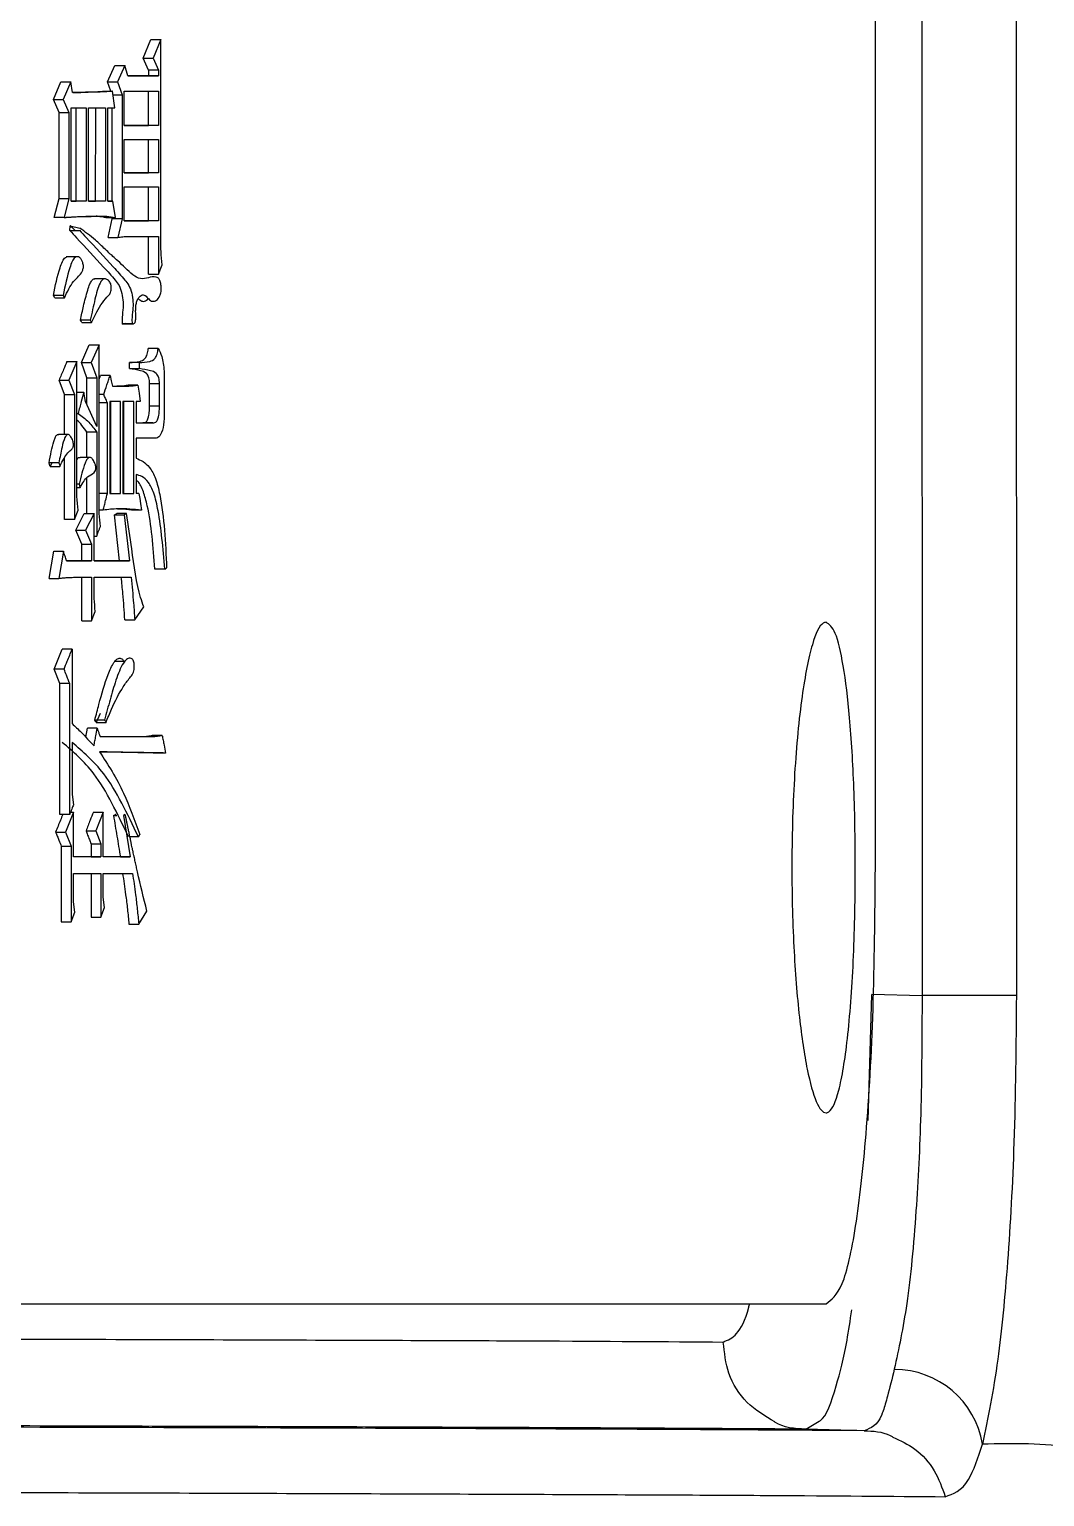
# Model space of a CAD drawing. Header units: millimetres. Extents: x 2028 to 4172, y 863 to 2379.
# Drawn here: x 2955.88 to 2965.19, y 1075.94 to 1089.4 of the extents above; entities that cross this region are included whole.
import ezdxf

# ---------------------------------------------------------------- set-up
doc = ezdxf.new("R2010")
doc.units = ezdxf.units.MM

msp = doc.modelspace()

# ---------------------------------------------------------------- linework, layer by layer
at = {"color": 7, "linetype": 'Continuous', "lineweight": 25}
for p, q in [((2964.928, 1109.275), (2964.931, 1080.537)), ((2964.064, 1108.831), (2964.066, 1080.538)), ((2963.638, 1081.712), (2963.639, 1108.612)), ((2956.923, 1089.132), (2956.993, 1089.305)), ((2956.993, 1089.305), (2957.084, 1089.305)), ((2957.084, 1089.305), (2957.014, 1089.132)), ((2957.084, 1087.456), (2957.084, 1089.305)), ((2956.596, 1088.916), (2956.663, 1089.067)), ((2956.663, 1089.067), (2956.753, 1089.067)), ((2956.753, 1089.067), (2956.686, 1088.916)), ((2956.782, 1088.97), (2956.753, 1089.067)), ((2956.923, 1089.132), (2957.014, 1089.132)), ((2956.972, 1089.024), (2956.923, 1089.132)), ((2957.014, 1089.132), (2957.063, 1089.024)), ((2957.063, 1089.024), (2956.972, 1089.024)), ((2956.972, 1089.024), (2956.972, 1088.97)), ((2956.972, 1088.97), (2957.063, 1088.97)), ((2957.063, 1089.024), (2957.063, 1088.97)), ((2956.098, 1088.754), (2956.167, 1088.916)), ((2956.167, 1088.916), (2956.257, 1088.916)), ((2956.257, 1088.916), (2956.188, 1088.754)), ((2956.274, 1088.819), (2956.257, 1088.916)), ((2956.55, 1088.829), (2956.64, 1088.829)), ((2956.596, 1088.916), (2956.686, 1088.916)), ((2956.626, 1088.829), (2956.596, 1088.916)), ((2956.661, 1088.678), (2956.64, 1088.829)), ((2956.644, 1088.797), (2956.728, 1088.797)), ((2956.686, 1088.916), (2956.728, 1088.797)), ((2956.728, 1088.797), (2956.728, 1087.661)), ((2956.749, 1088.516), (2956.749, 1088.829)), ((2956.749, 1088.829), (2957.063, 1088.829)), ((2956.972, 1088.516), (2956.972, 1088.829)), ((2957.063, 1088.829), (2957.063, 1088.516)), ((2956.098, 1088.754), (2956.188, 1088.754)), ((2956.15, 1088.635), (2956.098, 1088.754)), ((2956.188, 1088.754), (2956.24, 1088.635)), ((2956.261, 1087.823), (2956.261, 1088.678)), ((2956.261, 1088.678), (2956.398, 1088.678)), ((2956.308, 1087.823), (2956.308, 1088.678)), ((2956.398, 1088.678), (2956.398, 1087.823)), ((2956.42, 1087.823), (2956.42, 1088.678)), ((2956.42, 1088.678), (2956.577, 1088.678)), ((2956.486, 1087.823), (2956.487, 1088.678)), ((2956.577, 1088.678), (2956.577, 1087.823)), ((2956.598, 1088.678), (2956.661, 1088.678)), ((2956.598, 1087.823), (2956.598, 1088.678)), ((2956.638, 1087.823), (2956.638, 1088.678)), ((2956.15, 1088.635), (2956.24, 1088.635)), ((2956.15, 1087.845), (2956.15, 1088.635)), ((2956.24, 1088.635), (2956.239, 1087.845)), ((2957.063, 1088.516), (2956.749, 1088.516)), ((2956.749, 1088.516), (2956.972, 1088.516)), ((2956.749, 1088.083), (2956.749, 1088.386)), ((2956.749, 1088.386), (2957.063, 1088.386)), ((2957.063, 1088.516), (2956.972, 1088.516)), ((2956.972, 1088.083), (2956.972, 1088.386)), ((2957.063, 1088.386), (2957.063, 1088.083)), ((2957.063, 1088.083), (2956.749, 1088.083)), ((2956.749, 1088.083), (2956.972, 1088.083)), ((2957.063, 1088.083), (2956.972, 1088.083)), ((2956.749, 1087.64), (2956.749, 1087.953)), ((2956.749, 1087.953), (2957.063, 1087.953)), ((2956.972, 1087.64), (2956.972, 1087.953)), ((2957.063, 1087.953), (2957.063, 1087.64)), ((2956.107, 1087.672), (2956.15, 1087.845)), ((2956.15, 1087.845), (2956.239, 1087.845)), ((2956.239, 1087.845), (2956.196, 1087.672)), ((2956.398, 1087.823), (2956.261, 1087.823)), ((2956.261, 1087.823), (2956.308, 1087.823)), ((2956.398, 1087.823), (2956.308, 1087.823)), ((2956.577, 1087.823), (2956.42, 1087.823)), ((2956.42, 1087.823), (2956.486, 1087.823)), ((2956.577, 1087.823), (2956.486, 1087.823)), ((2956.644, 1087.823), (2956.598, 1087.823)), ((2956.598, 1087.823), (2956.644, 1087.823)), ((2956.669, 1087.672), (2956.644, 1087.823)), ((2956.196, 1087.672), (2956.107, 1087.672)), ((2956.248, 1087.553), (2956.253, 1087.596)), ((2956.253, 1087.596), (2956.341, 1087.575)), ((2956.499, 1087.683), (2956.491, 1087.683)), ((2956.499, 1087.683), (2956.589, 1087.683)), ((2956.579, 1087.672), (2956.669, 1087.672)), ((2956.589, 1087.683), (2956.669, 1087.672)), ((2956.6, 1087.488), (2956.638, 1087.661)), ((2956.638, 1087.661), (2956.638, 1087.672)), ((2956.728, 1087.661), (2956.638, 1087.661)), ((2956.728, 1087.661), (2956.69, 1087.488)), ((2957.063, 1087.64), (2956.749, 1087.64)), ((2956.749, 1087.64), (2956.972, 1087.64)), ((2957.063, 1087.64), (2956.972, 1087.64)), ((2956.6, 1087.488), (2956.69, 1087.488)), ((2956.972, 1087.153), (2956.972, 1087.499)), ((2957.063, 1087.499), (2957.063, 1087.153)), ((2956.307, 1087.31), (2956.217, 1087.31)), ((2957.063, 1087.153), (2957.096, 1087.239)), ((2956.569, 1087.11), (2956.477, 1087.11)), ((2956.111, 1086.936), (2956.098, 1086.958)), ((2956.111, 1086.936), (2956.201, 1086.936)), ((2956.188, 1086.958), (2956.201, 1086.936)), ((2956.437, 1086.731), (2956.347, 1086.731)), ((2956.359, 1086.709), (2956.449, 1086.709)), ((2956.828, 1086.698), (2956.738, 1086.698)), ((2956.355, 1086.341), (2956.427, 1086.504)), ((2956.427, 1086.504), (2956.517, 1086.504)), ((2956.517, 1086.504), (2956.445, 1086.341)), ((2956.517, 1085.054), (2956.517, 1086.504)), ((2957.059, 1086.471), (2956.968, 1086.471)), ((2956.223, 1086.352), (2956.313, 1086.352)), ((2956.313, 1086.352), (2956.239, 1086.179)), ((2956.313, 1085.206), (2956.313, 1086.352)), ((2956.355, 1086.341), (2956.445, 1086.341)), ((2956.406, 1086.201), (2956.355, 1086.341)), ((2956.445, 1086.341), (2956.496, 1086.201)), ((2956.886, 1086.341), (2956.796, 1086.341)), ((2956.796, 1086.287), (2956.796, 1086.341)), ((2956.796, 1086.287), (2956.886, 1086.287)), ((2956.886, 1086.341), (2956.886, 1086.287)), ((2956.15, 1086.179), (2956.239, 1086.179)), ((2956.201, 1086.049), (2956.15, 1086.179)), ((2956.239, 1086.179), (2956.291, 1086.049)), ((2956.406, 1085.958), (2956.406, 1086.201)), ((2956.496, 1086.201), (2956.496, 1085.757)), ((2956.517, 1086.19), (2956.529, 1086.222)), ((2956.619, 1086.222), (2956.529, 1086.222)), ((2956.64, 1086.125), (2956.77, 1086.125)), ((2956.64, 1086.125), (2956.679, 1086.125)), ((2956.77, 1086.125), (2956.679, 1086.125)), ((2956.874, 1086.136), (2956.783, 1086.136)), ((2957.071, 1086.147), (2956.981, 1086.147)), ((2956.981, 1085.941), (2956.981, 1086.147)), ((2957.071, 1085.941), (2957.071, 1086.147)), ((2957.116, 1086.19), (2957.116, 1085.887)), ((2956.201, 1086.049), (2956.291, 1086.049)), ((2956.201, 1085.682), (2956.201, 1086.049)), ((2956.291, 1086.049), (2956.291, 1084.903)), ((2956.313, 1086.071), (2956.377, 1086.071)), ((2956.394, 1085.985), (2956.377, 1086.071)), ((2956.496, 1085.757), (2956.394, 1085.985)), ((2956.56, 1086.049), (2956.517, 1086.049)), ((2956.594, 1085.974), (2956.517, 1085.974)), ((2956.594, 1085.141), (2956.594, 1085.974)), ((2956.715, 1085.985), (2956.615, 1085.985)), ((2956.615, 1085.985), (2956.615, 1085.141)), ((2956.625, 1085.141), (2956.625, 1085.985)), ((2956.715, 1085.141), (2956.715, 1085.985)), ((2956.836, 1085.985), (2956.736, 1085.985)), ((2956.736, 1085.985), (2956.736, 1085.141)), ((2956.746, 1085.141), (2956.746, 1085.985)), ((2956.836, 1085.141), (2956.836, 1085.985)), ((2956.894, 1085.985), (2956.857, 1085.985)), ((2956.857, 1085.985), (2956.857, 1085.79)), ((2956.313, 1085.876), (2956.325, 1085.876)), ((2957.071, 1085.941), (2956.981, 1085.941)), ((2956.496, 1085.703), (2956.406, 1085.703)), ((2956.406, 1085.471), (2956.406, 1085.703)), ((2956.496, 1085.703), (2956.496, 1084.751)), ((2956.857, 1085.79), (2957.01, 1085.79)), ((2956.857, 1085.79), (2956.919, 1085.79)), ((2957.01, 1085.79), (2956.919, 1085.79)), ((2956.236, 1085.682), (2956.145, 1085.682)), ((2957.014, 1085.649), (2956.857, 1085.649)), ((2956.857, 1085.649), (2956.857, 1085.465)), ((2957.014, 1085.649), (2956.923, 1085.649)), ((2957.053, 1085.655), (2957.056, 1085.655)), ((2956.201, 1084.903), (2956.201, 1085.471)), ((2956.433, 1085.471), (2956.343, 1085.471)), ((2956.149, 1085.422), (2956.059, 1085.422)), ((2956.083, 1085.421), (2956.068, 1085.39)), ((2956.068, 1085.39), (2956.157, 1085.39)), ((2956.857, 1085.314), (2956.857, 1085.141)), ((2956.334, 1085.227), (2956.313, 1085.227)), ((2956.313, 1085.195), (2956.343, 1085.195)), ((2956.406, 1084.957), (2956.406, 1085.286)), ((2956.594, 1085.141), (2956.517, 1085.141)), ((2956.615, 1085.141), (2956.715, 1085.141)), ((2956.615, 1085.141), (2956.625, 1085.141)), ((2956.625, 1085.141), (2956.715, 1085.141)), ((2956.736, 1085.141), (2956.836, 1085.141)), ((2956.736, 1085.141), (2956.746, 1085.141)), ((2956.746, 1085.141), (2956.836, 1085.141)), ((2956.882, 1085.141), (2956.857, 1085.141)), ((2956.882, 1085.141), (2956.857, 1085.141)), ((2956.291, 1084.903), (2956.201, 1084.903)), ((2956.291, 1084.903), (2956.325, 1084.989)), ((2956.304, 1084.805), (2956.381, 1084.957)), ((2956.471, 1084.957), (2956.394, 1084.805)), ((2956.471, 1084.524), (2956.471, 1084.957)), ((2956.556, 1084.989), (2956.519, 1084.989)), ((2956.658, 1084.946), (2956.679, 1084.957)), ((2956.658, 1084.946), (2956.749, 1084.946)), ((2956.704, 1084.524), (2956.658, 1084.946)), ((2956.77, 1084.957), (2956.679, 1084.957)), ((2956.77, 1084.957), (2956.749, 1084.946)), ((2956.749, 1084.946), (2956.795, 1084.524)), ((2956.907, 1084.989), (2956.816, 1084.989)), ((2956.304, 1084.805), (2956.394, 1084.805)), ((2956.359, 1084.676), (2956.304, 1084.805)), ((2956.394, 1084.805), (2956.449, 1084.676)), ((2956.359, 1084.676), (2956.449, 1084.676)), ((2956.359, 1084.524), (2956.359, 1084.676)), ((2956.449, 1084.676), (2956.449, 1084.524)), ((2956.471, 1084.751), (2956.496, 1084.751)), ((2956.059, 1084.362), (2956.102, 1084.611)), ((2956.102, 1084.611), (2956.192, 1084.611)), ((2956.192, 1084.611), (2956.149, 1084.362)), ((2956.449, 1084.524), (2956.218, 1084.524)), ((2956.218, 1084.524), (2956.359, 1084.524)), ((2956.359, 1084.524), (2956.449, 1084.524)), ((2956.795, 1084.524), (2956.471, 1084.524)), ((2956.471, 1084.524), (2956.704, 1084.524)), ((2956.704, 1084.524), (2956.795, 1084.524)), ((2956.059, 1084.362), (2956.149, 1084.362)), ((2956.283, 1084.373), (2956.449, 1084.373)), ((2956.359, 1083.972), (2956.359, 1084.373)), ((2956.449, 1084.373), (2956.449, 1083.972)), ((2956.471, 1084.373), (2956.811, 1084.373)), ((2956.471, 1084.275), (2956.471, 1084.373)), ((2957.12, 1084.448), (2957.029, 1084.448)), ((2957.12, 1084.448), (2957.137, 1084.459)), ((2956.845, 1083.983), (2956.927, 1084.102)), ((2956.449, 1083.972), (2956.483, 1084.059)), ((2956.754, 1083.983), (2956.845, 1083.983)), ((2956.107, 1083.529), (2956.18, 1083.713)), ((2956.27, 1083.713), (2956.27, 1083.031)), ((2956.751, 1083.601), (2956.66, 1083.601)), ((2956.158, 1083.399), (2956.107, 1083.529)), ((2956.196, 1083.529), (2956.107, 1083.529)), ((2956.248, 1083.399), (2956.158, 1083.399)), ((2956.158, 1082.198), (2956.158, 1083.399)), ((2956.248, 1082.198), (2956.248, 1083.399)), ((2956.568, 1083.064), (2956.478, 1083.064)), ((2956.527, 1083.125), (2956.491, 1083.042)), ((2956.491, 1083.042), (2956.581, 1083.042)), ((2956.396, 1082.908), (2956.41, 1082.988)), ((2956.5, 1082.988), (2956.41, 1082.988)), ((2956.526, 1082.912), (2956.96, 1082.912)), ((2956.526, 1082.912), (2956.87, 1082.912)), ((2956.87, 1082.912), (2956.96, 1082.912)), ((2957.096, 1082.923), (2957.005, 1082.923)), ((2956.27, 1082.858), (2956.27, 1082.382)), ((2957.128, 1082.761), (2957.038, 1082.761)), ((2956.27, 1082.382), (2956.282, 1082.285)), ((2956.248, 1082.198), (2956.158, 1082.198)), ((2956.282, 1082.22), (2956.209, 1082.036)), ((2956.257, 1082.22), (2956.282, 1082.22)), ((2956.282, 1081.809), (2956.282, 1082.22)), ((2956.555, 1082.22), (2956.488, 1082.047)), ((2956.555, 1081.809), (2956.555, 1082.22)), ((2956.65, 1082.188), (2956.667, 1082.198)), ((2956.674, 1082.198), (2956.667, 1082.198)), ((2956.757, 1082.198), (2956.741, 1082.188)), ((2956.65, 1082.188), (2956.68, 1082.188)), ((2956.741, 1082.188), (2956.803, 1081.809)), ((2956.119, 1082.036), (2956.209, 1082.036)), ((2956.209, 1082.036), (2956.261, 1081.906)), ((2956.398, 1082.047), (2956.488, 1082.047)), ((2956.444, 1081.928), (2956.534, 1081.928)), ((2956.444, 1081.928), (2956.444, 1081.809)), ((2956.488, 1082.047), (2956.534, 1081.928)), ((2956.534, 1081.928), (2956.534, 1081.809)), ((2956.878, 1081.993), (2956.8, 1081.993)), ((2956.878, 1081.993), (2956.89, 1082.014)), ((2956.171, 1081.906), (2956.261, 1081.906)), ((2956.261, 1081.906), (2956.261, 1081.214)), ((2956.534, 1081.809), (2956.282, 1081.809)), ((2956.444, 1081.809), (2956.282, 1081.809)), ((2956.444, 1081.809), (2956.534, 1081.809)), ((2956.803, 1081.809), (2956.555, 1081.809)), ((2956.713, 1081.809), (2956.555, 1081.809)), ((2956.713, 1081.809), (2956.803, 1081.809)), ((2956.282, 1081.658), (2956.534, 1081.658)), ((2956.282, 1081.398), (2956.282, 1081.658)), ((2956.444, 1081.658), (2956.444, 1081.257)), ((2956.534, 1081.658), (2956.534, 1081.257)), ((2956.555, 1081.658), (2956.824, 1081.658)), ((2956.555, 1081.441), (2956.555, 1081.658)), ((2956.295, 1081.301), (2956.282, 1081.398)), ((2956.568, 1081.344), (2956.555, 1081.441)), ((2956.261, 1081.214), (2956.295, 1081.301)), ((2956.444, 1081.257), (2956.534, 1081.257)), ((2956.534, 1081.257), (2956.568, 1081.344)), ((2956.882, 1081.192), (2956.956, 1081.311)), ((2956.171, 1081.214), (2956.261, 1081.214)), ((2956.791, 1081.192), (2956.882, 1081.192)), ((2963.571, 1079.391), (2963.605, 1080.547)), ((2963.605, 1080.55), (2964.066, 1080.538)), ((2964.066, 1080.538), (2964.066, 1080.535)), ((2962.999, 1076.561), (2963.123, 1076.633)), ((2963.536, 1076.547), (2962.999, 1076.561))]:
    msp.add_line(p, q, dxfattribs=at)
at = {"color": 7, "linetype": 'Continuous', "lineweight": 25, "flags": 128}
for points in [[(2956.248, 1087.553), (2956.289, 1087.553), (2956.314, 1087.553), (2956.338, 1087.553)], [(2956.972, 1087.153), (2956.995, 1087.153), (2957.018, 1087.153), (2957.041, 1087.153), (2957.063, 1087.153)], [(2956.188, 1086.958), (2956.154, 1086.958), (2956.126, 1086.958), (2956.098, 1086.958)], [(2956.359, 1086.709), (2956.356, 1086.715), (2956.353, 1086.72), (2956.347, 1086.731)], [(2956.437, 1086.731), (2956.44, 1086.725), (2956.445, 1086.717), (2956.449, 1086.709)], [(2956.406, 1086.201), (2956.451, 1086.201), (2956.496, 1086.201)], [(2956.619, 1086.222), (2956.629, 1086.174), (2956.64, 1086.125)], [(2956.874, 1086.136), (2956.884, 1086.06), (2956.894, 1085.985)], [(2956.068, 1085.39), (2956.065, 1085.398), (2956.063, 1085.406), (2956.059, 1085.422)], [(2956.149, 1085.422), (2956.153, 1085.406), (2956.157, 1085.39)], [(2956.334, 1085.227), (2956.338, 1085.211), (2956.343, 1085.195)], [(2956.882, 1085.141), (2956.89, 1085.094), (2956.897, 1085.048), (2956.907, 1084.989)], [(2956.381, 1084.957), (2956.403, 1084.957), (2956.437, 1084.957), (2956.471, 1084.957)], [(2956.359, 1083.972), (2956.382, 1083.972), (2956.404, 1083.972), (2956.427, 1083.972), (2956.449, 1083.972)], [(2956.27, 1083.713), (2956.225, 1083.713), (2956.18, 1083.713)], [(2956.491, 1083.042), (2956.487, 1083.048), (2956.484, 1083.053), (2956.478, 1083.064)], [(2956.568, 1083.064), (2956.575, 1083.053), (2956.581, 1083.042)], [(2956.465, 1082.22), (2956.488, 1082.22), (2956.522, 1082.22), (2956.555, 1082.22)], [(2956.171, 1081.906), (2956.171, 1081.56), (2956.171, 1081.214)]]:
    msp.add_lwpolyline(points, dxfattribs=at)
at = {"color": 7, "linetype": 'Continuous', "lineweight": 25}
for centre, radius, start, end in [((2964.286, 878.3), 202.239, 89.81736, 90.06236), ((2963.812, 1076.289), 0.82, 9.3772, 90.0285), ((2964.865, 1070.364), 6.064, 84.3642, 92.3073)]:
    msp.add_arc(centre, radius, start, end, dxfattribs=at)
for points, knots in [([(2957.063, 1088.97), (2957.022, 1088.97), (2956.929, 1088.97), (2956.835, 1088.97), (2956.782, 1088.97)], [0, 0, 0, 0, 0.44202, 1, 1, 1, 1]), ([(2956.782, 1088.97), (2956.794, 1088.97), (2956.858, 1088.97), (2956.921, 1088.97), (2956.972, 1088.97)], [0, 0, 0, 0, 0.178373, 1, 1, 1, 1]), ([(2956.64, 1088.829), (2956.638, 1088.829), (2956.632, 1088.829), (2956.622, 1088.828), (2956.611, 1088.827), (2956.601, 1088.827), (2956.593, 1088.826), (2956.587, 1088.826), (2956.581, 1088.825), (2956.575, 1088.825), (2956.569, 1088.825), (2956.564, 1088.824), (2956.558, 1088.824), (2956.546, 1088.823), (2956.505, 1088.822), (2956.457, 1088.82), (2956.416, 1088.82), (2956.404, 1088.82), (2956.398, 1088.82), (2956.392, 1088.82), (2956.386, 1088.819), (2956.38, 1088.819), (2956.374, 1088.819), (2956.368, 1088.819), (2956.362, 1088.819), (2956.356, 1088.819), (2956.35, 1088.819), (2956.344, 1088.819), (2956.338, 1088.819), (2956.332, 1088.819), (2956.327, 1088.819), (2956.323, 1088.819), (2956.32, 1088.819), (2956.317, 1088.819), (2956.314, 1088.819), (2956.311, 1088.819), (2956.308, 1088.819), (2956.305, 1088.819), (2956.302, 1088.819), (2956.299, 1088.819), (2956.296, 1088.819), (2956.293, 1088.819), (2956.29, 1088.819), (2956.287, 1088.819), (2956.284, 1088.819), (2956.281, 1088.819), (2956.278, 1088.819), (2956.275, 1088.819), (2956.274, 1088.819)], [0, 0, 0, 0, 0.0162043, 0.0486129, 0.0810215, 0.1134301, 0.1296344, 0.1458387, 0.1620431, 0.1782474, 0.1944517, 0.210656, 0.2268603, 0.2430646, 0.3078819, 0.5671533, 0.6319705, 0.6481748, 0.6643791, 0.6805834, 0.6967877, 0.712992, 0.7291963, 0.7454006, 0.7616049, 0.7778092, 0.7940136, 0.8102179, 0.8264222, 0.8426265, 0.8588308, 0.8669329, 0.8750351, 0.8831372, 0.8912394, 0.8993415, 0.9074437, 0.9155458, 0.923648, 0.9317501, 0.9398523, 0.9479544, 0.9560566, 0.9641588, 0.9722609, 0.9803631, 0.9884652, 1, 1, 1, 1]), ([(2956.278, 1088.819), (2956.279, 1088.819), (2956.311, 1088.819), (2956.402, 1088.82), (2956.492, 1088.826), (2956.55, 1088.829)], [0, 0, 0, 0, 0.005708, 0.354347, 1, 1, 1, 1]), ([(2956.196, 1087.672), (2956.198, 1087.672), (2956.202, 1087.672), (2956.207, 1087.673), (2956.212, 1087.673), (2956.218, 1087.674), (2956.225, 1087.674), (2956.231, 1087.674), (2956.237, 1087.675), (2956.246, 1087.675), (2956.256, 1087.676), (2956.269, 1087.677), (2956.281, 1087.678), (2956.306, 1087.679), (2956.336, 1087.681), (2956.365, 1087.682), (2956.379, 1087.682), (2956.39, 1087.682), (2956.4, 1087.683), (2956.413, 1087.683), (2956.425, 1087.683), (2956.438, 1087.683), (2956.45, 1087.683), (2956.463, 1087.683), (2956.475, 1087.683), (2956.487, 1087.683), (2956.498, 1087.683), (2956.506, 1087.683), (2956.512, 1087.683), (2956.518, 1087.683), (2956.525, 1087.683), (2956.531, 1087.683), (2956.537, 1087.683), (2956.543, 1087.683), (2956.549, 1087.683), (2956.555, 1087.683), (2956.562, 1087.683), (2956.567, 1087.683), (2956.571, 1087.683), (2956.574, 1087.683), (2956.577, 1087.683), (2956.58, 1087.683), (2956.583, 1087.683), (2956.586, 1087.683), (2956.588, 1087.683), (2956.589, 1087.683)], [0, 0, 0, 0, 0.015876, 0.023814, 0.03969, 0.055566, 0.071442, 0.087319, 0.103195, 0.119071, 0.150823, 0.182575, 0.214327, 0.246079, 0.373089, 0.436594, 0.468346, 0.484222, 0.515974, 0.547726, 0.579478, 0.611231, 0.642983, 0.674735, 0.706487, 0.738239, 0.769992, 0.785868, 0.801744, 0.81762, 0.833496, 0.849372, 0.865248, 0.881124, 0.897, 0.912876, 0.928753, 0.944629, 0.952567, 0.960505, 0.968443, 0.976381, 0.984319, 0.988288, 1, 1, 1, 1]), ([(2956.299, 1087.553), (2956.29, 1087.561), (2956.277, 1087.574), (2956.262, 1087.588), (2956.255, 1087.594), (2956.254, 1087.595), (2956.253, 1087.596), (2956.253, 1087.596)], [0, 0, 0, 0, 0.57762, 0.877327, 0.960792, 0.985928, 1, 1, 1, 1]), ([(2956.307, 1087.679), (2956.345, 1087.68), (2956.401, 1087.682), (2956.46, 1087.683), (2956.494, 1087.683), (2956.495, 1087.683), (2956.495, 1087.683)], [0, 0, 0, 0, 0.566483, 0.851975, 0.981634, 1, 1, 1, 1]), ([(2956.579, 1087.672), (2956.572, 1087.673), (2956.557, 1087.675), (2956.531, 1087.679), (2956.511, 1087.681), (2956.499, 1087.683)], [0, 0, 0, 0, 0.271354, 0.542708, 1, 1, 1, 1]), ([(2956.248, 1087.553), (2956.269, 1087.531), (2956.374, 1087.419), (2956.513, 1087.267), (2956.643, 1087.126), (2956.702, 1087.052), (2956.728, 1086.982), (2956.739, 1086.9), (2956.737, 1086.817), (2956.727, 1086.751), (2956.729, 1086.707), (2956.73, 1086.693)], [0, 0, 0, 0, 0.102435, 0.512153, 0.690818, 0.751837, 0.813676, 0.86765, 0.91383, 0.973479, 1, 1, 1, 1]), ([(2956.337, 1087.555), (2956.358, 1087.533), (2956.462, 1087.421), (2956.602, 1087.269), (2956.732, 1087.127), (2956.791, 1087.054), (2956.818, 1086.984), (2956.83, 1086.902), (2956.828, 1086.818), (2956.817, 1086.752), (2956.82, 1086.707), (2956.821, 1086.693)], [0, 0, 0, 0, 0.102062, 0.510275, 0.689515, 0.750609, 0.812535, 0.866745, 0.912849, 0.973626, 1, 1, 1, 1]), ([(2956.828, 1086.698), (2956.831, 1086.698), (2956.837, 1086.697), (2956.844, 1086.704), (2956.849, 1086.712), (2956.852, 1086.723), (2956.855, 1086.747), (2956.854, 1086.778), (2956.853, 1086.806), (2956.853, 1086.834), (2956.855, 1086.868), (2956.864, 1086.905), (2956.878, 1086.934), (2956.894, 1086.953), (2956.912, 1086.963), (2956.937, 1086.963), (2956.965, 1086.933), (2956.998, 1086.899), (2957.035, 1086.905), (2957.062, 1086.927), (2957.076, 1086.955), (2957.082, 1086.972), (2957.086, 1086.992), (2957.088, 1087.013), (2957.087, 1087.035), (2957.085, 1087.056), (2957.081, 1087.076), (2957.075, 1087.093), (2957.068, 1087.108), (2957.057, 1087.122), (2957, 1087.139), (2956.896, 1087.074), (2956.78, 1087.188), (2956.697, 1087.268), (2956.654, 1087.306), (2956.631, 1087.327), (2956.607, 1087.349), (2956.559, 1087.394), (2956.468, 1087.484), (2956.388, 1087.54), (2956.341, 1087.575)], [0, 0, 0, 0, 0.007428, 0.015109, 0.018668, 0.022262, 0.030315, 0.045537, 0.055335, 0.060934, 0.076504, 0.091913, 0.106834, 0.123007, 0.138661, 0.154166, 0.18521, 0.21654, 0.248061, 0.27952, 0.288103, 0.295996, 0.3036, 0.311361, 0.319284, 0.327009, 0.334918, 0.343372, 0.351316, 0.359048, 0.375174, 0.500216, 0.624957, 0.687444, 0.729472, 0.742369, 0.749853, 0.793377, 0.874708, 1, 1, 1, 1]), ([(2956.69, 1087.488), (2956.705, 1087.491), (2956.729, 1087.495), (2956.763, 1087.498), (2956.781, 1087.498), (2956.791, 1087.499)], [0, 0, 0, 0, 0.443386, 0.721661, 1, 1, 1, 1]), ([(2956.791, 1087.499), (2956.836, 1087.499), (2956.928, 1087.499), (2957.018, 1087.499), (2957.063, 1087.499)], [0, 0, 0, 0, 0.499996, 1, 1, 1, 1]), ([(2957.096, 1087.239), (2957.092, 1087.279), (2957.085, 1087.35), (2957.084, 1087.423), (2957.084, 1087.456)], [0, 0, 0, 0, 0.558835, 1, 1, 1, 1]), ([(2956.201, 1086.936), (2956.226, 1086.991), (2956.272, 1087.089), (2956.338, 1087.136), (2956.366, 1087.183), (2956.372, 1087.204), (2956.375, 1087.222), (2956.372, 1087.241), (2956.367, 1087.262), (2956.356, 1087.287), (2956.339, 1087.308), (2956.318, 1087.314), (2956.294, 1087.306), (2956.269, 1087.27), (2956.229, 1087.156), (2956.206, 1087.046), (2956.188, 1086.958)], [0, 0, 0, 0, 0.207454, 0.367231, 0.400729, 0.416588, 0.431291, 0.448091, 0.466661, 0.497247, 0.538505, 0.578637, 0.620092, 0.68235, 0.74713, 1, 1, 1, 1]), ([(2956.098, 1086.958), (2956.116, 1087.046), (2956.139, 1087.157), (2956.179, 1087.269), (2956.201, 1087.304), (2956.215, 1087.307), (2956.218, 1087.308)], [0, 0, 0, 0, 0.631295, 0.792978, 0.948304, 1, 1, 1, 1]), ([(2956.347, 1086.731), (2956.356, 1086.774), (2956.375, 1086.869), (2956.405, 1086.979), (2956.43, 1087.06), (2956.451, 1087.096), (2956.468, 1087.111), (2956.476, 1087.109), (2956.478, 1087.109)], [0, 0, 0, 0, 0.286852, 0.622404, 0.772133, 0.876755, 0.981673, 1, 1, 1, 1]), ([(2956.449, 1086.709), (2956.465, 1086.743), (2956.51, 1086.844), (2956.569, 1086.924), (2956.615, 1086.967), (2956.623, 1086.985), (2956.628, 1087.006), (2956.63, 1087.028), (2956.628, 1087.048), (2956.624, 1087.066), (2956.611, 1087.089), (2956.591, 1087.105), (2956.566, 1087.113), (2956.544, 1087.1), (2956.51, 1087.044), (2956.476, 1086.913), (2956.451, 1086.795), (2956.437, 1086.731)], [0, 0, 0, 0, 0.118686, 0.359193, 0.382947, 0.402076, 0.42122, 0.441112, 0.455767, 0.470498, 0.490907, 0.5484, 0.590659, 0.633123, 0.67426, 0.821854, 1, 1, 1, 1]), ([(2956.877, 1086.93), (2956.879, 1086.928), (2956.891, 1086.915), (2956.917, 1086.897), (2956.947, 1086.907), (2956.964, 1086.924), (2956.969, 1086.93)], [0, 0, 0, 0, 0.062707, 0.42903, 0.814411, 1, 1, 1, 1]), ([(2956.821, 1086.693), (2956.805, 1086.695), (2956.779, 1086.698), (2956.749, 1086.699), (2956.734, 1086.697), (2956.731, 1086.695), (2956.73, 1086.694), (2956.73, 1086.693), (2956.73, 1086.693), (2956.73, 1086.693)], [0, 0, 0, 0, 0.493604, 0.861876, 0.955662, 0.982084, 0.991539, 0.995796, 1, 1, 1, 1]), ([(2956.738, 1086.698), (2956.736, 1086.698), (2956.733, 1086.698), (2956.731, 1086.698), (2956.73, 1086.698), (2956.73, 1086.698), (2956.73, 1086.698), (2956.735, 1086.698), (2956.754, 1086.698), (2956.784, 1086.698), (2956.81, 1086.698), (2956.828, 1086.698)], [0, 0, 0, 0, 0.098172, 0.149995, 0.155806, 0.157687, 0.15895, 0.159405, 0.360072, 0.564643, 1, 1, 1, 1]), ([(2956.796, 1086.341), (2956.827, 1086.344), (2956.876, 1086.347), (2956.933, 1086.364), (2956.961, 1086.415), (2956.966, 1086.452), (2956.968, 1086.471)], [0, 0, 0, 0, 0.4926757, 0.7494269, 0.8720119, 1, 1, 1, 1]), ([(2956.886, 1086.341), (2956.918, 1086.344), (2956.967, 1086.347), (2957.024, 1086.364), (2957.051, 1086.415), (2957.057, 1086.452), (2957.059, 1086.471)], [0, 0, 0, 0, 0.492785, 0.749576, 0.872123, 1, 1, 1, 1]), ([(2957.059, 1086.471), (2957.071, 1086.449), (2957.091, 1086.411), (2957.107, 1086.335), (2957.115, 1086.264), (2957.116, 1086.215), (2957.116, 1086.19)], [0, 0, 0, 0, 0.32906, 0.549528, 0.774008, 1, 1, 1, 1]), ([(2956.223, 1086.352), (2956.213, 1086.328), (2956.195, 1086.287), (2956.171, 1086.229), (2956.157, 1086.196), (2956.15, 1086.179)], [0, 0, 0, 0, 0.420871, 0.710435, 1, 1, 1, 1]), ([(2956.981, 1086.147), (2956.98, 1086.157), (2956.98, 1086.177), (2956.974, 1086.205), (2956.964, 1086.228), (2956.939, 1086.257), (2956.882, 1086.271), (2956.83, 1086.281), (2956.796, 1086.287)], [0, 0, 0, 0, 0.060186, 0.119313, 0.185904, 0.25149, 0.507936, 1, 1, 1, 1]), ([(2957.071, 1086.147), (2957.071, 1086.157), (2957.071, 1086.177), (2957.065, 1086.205), (2957.055, 1086.228), (2957.03, 1086.257), (2956.973, 1086.271), (2956.921, 1086.281), (2956.886, 1086.287)], [0, 0, 0, 0, 0.060123, 0.1192, 0.185763, 0.251345, 0.507834, 1, 1, 1, 1]), ([(2956.56, 1086.049), (2956.57, 1086.078), (2956.584, 1086.122), (2956.604, 1086.179), (2956.614, 1086.208), (2956.619, 1086.222)], [0, 0, 0, 0, 0.5, 0.75, 1, 1, 1, 1]), ([(2956.679, 1086.125), (2956.694, 1086.126), (2956.718, 1086.126), (2956.753, 1086.131), (2956.773, 1086.134), (2956.783, 1086.136)], [0, 0, 0, 0, 0.416267, 0.70808, 1, 1, 1, 1]), ([(2956.77, 1086.125), (2956.784, 1086.126), (2956.809, 1086.127), (2956.844, 1086.13), (2956.864, 1086.134), (2956.874, 1086.136)], [0, 0, 0, 0, 0.415687, 0.707752, 1, 1, 1, 1]), ([(2956.377, 1086.071), (2956.369, 1086.042), (2956.357, 1085.995), (2956.34, 1085.93), (2956.33, 1085.894), (2956.325, 1085.876)], [0, 0, 0, 0, 0.4440726, 0.7220363, 1, 1, 1, 1]), ([(2956.594, 1085.974), (2956.588, 1085.986), (2956.577, 1086.012), (2956.565, 1086.037), (2956.56, 1086.049)], [0, 0, 0, 0, 0.499999, 1, 1, 1, 1]), ([(2956.325, 1085.876), (2956.359, 1085.852), (2956.419, 1085.808), (2956.472, 1085.735), (2956.496, 1085.703)], [0, 0, 0, 0, 0.557248, 1, 1, 1, 1]), ([(2956.929, 1085.79), (2956.932, 1085.79), (2956.941, 1085.79), (2956.956, 1085.802), (2956.971, 1085.834), (2956.98, 1085.885), (2956.98, 1085.922), (2956.981, 1085.941)], [0, 0, 0, 0, 0.086761, 0.285824, 0.490519, 0.742777, 1, 1, 1, 1]), ([(2957.01, 1085.79), (2957.016, 1085.789), (2957.028, 1085.789), (2957.047, 1085.801), (2957.062, 1085.834), (2957.07, 1085.885), (2957.071, 1085.922), (2957.071, 1085.941)], [0, 0, 0, 0, 0.178016, 0.357314, 0.541602, 0.768589, 1, 1, 1, 1]), ([(2957.116, 1085.887), (2957.116, 1085.848), (2957.114, 1085.771), (2957.088, 1085.677), (2957.049, 1085.646), (2957.026, 1085.648), (2957.014, 1085.649)], [0, 0, 0, 0, 0.295173, 0.576606, 0.789028, 1, 1, 1, 1]), ([(2956.406, 1085.703), (2956.376, 1085.746), (2956.346, 1085.789), (2956.313, 1085.815), (2956.313, 1085.816)], [0, 0, 0, 0, 0.9948219, 1, 1, 1, 1]), ([(2956.059, 1085.422), (2956.065, 1085.457), (2956.078, 1085.525), (2956.097, 1085.601), (2956.112, 1085.65), (2956.124, 1085.672), (2956.135, 1085.682), (2956.142, 1085.681), (2956.145, 1085.68)], [0, 0, 0, 0, 0.332169, 0.644911, 0.764477, 0.861963, 0.944096, 1, 1, 1, 1]), ([(2956.157, 1085.39), (2956.17, 1085.415), (2956.193, 1085.46), (2956.229, 1085.517), (2956.258, 1085.538), (2956.274, 1085.555), (2956.28, 1085.564), (2956.282, 1085.576), (2956.283, 1085.59), (2956.281, 1085.607), (2956.277, 1085.628), (2956.265, 1085.65), (2956.252, 1085.67), (2956.237, 1085.683), (2956.225, 1085.682), (2956.214, 1085.672), (2956.195, 1085.637), (2956.173, 1085.552), (2956.158, 1085.47), (2956.149, 1085.422)], [0, 0, 0, 0, 0.133739, 0.243051, 0.352533, 0.371712, 0.391103, 0.40333, 0.418292, 0.440552, 0.463875, 0.498841, 0.561321, 0.592898, 0.624761, 0.654015, 0.68757, 0.813379, 1, 1, 1, 1]), ([(2956.313, 1085.446), (2956.314, 1085.45), (2956.322, 1085.466), (2956.334, 1085.476), (2956.342, 1085.471), (2956.343, 1085.471)], [0, 0, 0, 0, 0.216989, 0.955314, 1, 1, 1, 1]), ([(2956.343, 1085.195), (2956.365, 1085.234), (2956.403, 1085.304), (2956.458, 1085.315), (2956.482, 1085.347), (2956.487, 1085.362), (2956.489, 1085.376), (2956.487, 1085.391), (2956.483, 1085.409), (2956.473, 1085.434), (2956.456, 1085.461), (2956.432, 1085.477), (2956.406, 1085.461), (2956.371, 1085.378), (2956.35, 1085.294), (2956.334, 1085.227)], [0, 0, 0, 0, 0.206756, 0.36622, 0.399315, 0.414903, 0.42938, 0.446247, 0.465285, 0.496864, 0.558757, 0.621691, 0.682799, 0.747419, 1, 1, 1, 1]), ([(2956.857, 1085.465), (2956.9, 1085.446), (2956.966, 1085.417), (2957.039, 1085.283), (2957.113, 1084.982), (2957.126, 1084.691), (2957.137, 1084.459)], [0, 0, 0, 0, 0.2265728, 0.3529789, 0.4833551, 1, 1, 1, 1]), ([(2957.12, 1084.448), (2957.112, 1084.543), (2957.097, 1084.724), (2957.066, 1084.961), (2957.026, 1085.143), (2956.971, 1085.25), (2956.914, 1085.302), (2956.875, 1085.31), (2956.857, 1085.314)], [0, 0, 0, 0, 0.245646, 0.473666, 0.633063, 0.763711, 0.894016, 1, 1, 1, 1]), ([(2956.325, 1084.989), (2956.321, 1085.03), (2956.314, 1085.102), (2956.313, 1085.175), (2956.313, 1085.206)], [0, 0, 0, 0, 0.576873, 1, 1, 1, 1]), ([(2957.029, 1084.448), (2957.014, 1084.651), (2956.995, 1084.905), (2956.926, 1085.158), (2956.89, 1085.242), (2956.863, 1085.256), (2956.857, 1085.259)], [0, 0, 0, 0, 0.63735, 0.798589, 0.954752, 1, 1, 1, 1]), ([(2956.53, 1084.838), (2956.526, 1084.878), (2956.518, 1084.949), (2956.518, 1085.022), (2956.517, 1085.054)], [0, 0, 0, 0, 0.558839, 1, 1, 1, 1]), ([(2956.556, 1084.989), (2956.559, 1085.004), (2956.567, 1085.033), (2956.579, 1085.083), (2956.588, 1085.119), (2956.594, 1085.141)], [0, 0, 0, 0, 0.288217, 0.576435, 1, 1, 1, 1]), ([(2956.907, 1084.989), (2956.871, 1084.992), (2956.799, 1084.999), (2956.682, 1085.003), (2956.6, 1084.994), (2956.556, 1084.989)], [0, 0, 0, 0, 0.3098767, 0.6197907, 1, 1, 1, 1]), ([(2956.69, 1084.999), (2956.689, 1084.999), (2956.687, 1084.998), (2956.691, 1084.998), (2956.695, 1084.999)], [0, 0, 0, 0, 0.2301079, 1, 1, 1, 1]), ([(2956.816, 1084.989), (2956.78, 1084.994), (2956.74, 1084.998), (2956.699, 1084.998), (2956.694, 1084.998)], [0, 0, 0, 0, 0.8876936, 1, 1, 1, 1]), ([(2956.927, 1084.102), (2956.917, 1084.13), (2956.863, 1084.281), (2956.825, 1084.591), (2956.786, 1084.85), (2956.77, 1084.957)], [0, 0, 0, 0, 0.116288, 0.635254, 1, 1, 1, 1]), ([(2956.496, 1084.751), (2956.501, 1084.764), (2956.509, 1084.784), (2956.52, 1084.813), (2956.527, 1084.83), (2956.53, 1084.838)], [0, 0, 0, 0, 0.4283462, 0.7141671, 1, 1, 1, 1]), ([(2956.218, 1084.524), (2956.214, 1084.539), (2956.205, 1084.567), (2956.196, 1084.596), (2956.192, 1084.611)], [0, 0, 0, 0, 0.499999, 1, 1, 1, 1]), ([(2956.149, 1084.362), (2956.164, 1084.364), (2956.194, 1084.368), (2956.238, 1084.371), (2956.268, 1084.372), (2956.283, 1084.373)], [0, 0, 0, 0, 0.33558, 0.667724, 1, 1, 1, 1]), ([(2956.754, 1083.983), (2956.751, 1084.023), (2956.746, 1084.104), (2956.735, 1084.233), (2956.726, 1084.323), (2956.721, 1084.373)], [0, 0, 0, 0, 0.306393, 0.6128198, 1, 1, 1, 1]), ([(2956.811, 1084.373), (2956.815, 1084.333), (2956.823, 1084.254), (2956.835, 1084.124), (2956.841, 1084.034), (2956.845, 1083.983)], [0, 0, 0, 0, 0.306381, 0.612797, 1, 1, 1, 1]), ([(2956.483, 1084.059), (2956.479, 1084.099), (2956.472, 1084.17), (2956.471, 1084.243), (2956.471, 1084.275)], [0, 0, 0, 0, 0.558835, 1, 1, 1, 1]), ([(2963.185, 1083.961), (2963.214, 1083.941), (2963.273, 1083.899), (2963.347, 1083.577), (2963.407, 1083.089), (2963.446, 1082.429), (2963.459, 1081.649), (2963.441, 1080.836), (2963.388, 1080.124), (2963.309, 1079.639), (2963.235, 1079.477), (2963.165, 1079.451), (2963.095, 1079.533), (2963.008, 1079.843), (2962.935, 1080.335), (2962.883, 1080.993), (2962.865, 1081.774), (2962.89, 1082.587), (2962.958, 1083.299), (2963.054, 1083.782), (2963.134, 1083.95), (2963.176, 1083.959), (2963.185, 1083.961)], [0, 0, 0, 0, 0.0462758, 0.0927179, 0.1417121, 0.1951856, 0.2536832, 0.3152623, 0.3769162, 0.4343748, 0.4858184, 0.4999945, 0.5462457, 0.5926943, 0.6417948, 0.6951523, 0.7535088, 0.8153875, 0.8768489, 0.9341452, 0.9857242, 1, 1, 1, 1]), ([(2956.196, 1083.529), (2956.206, 1083.554), (2956.223, 1083.597), (2956.248, 1083.658), (2956.262, 1083.695), (2956.27, 1083.713)], [0, 0, 0, 0, 0.407194, 0.703597, 1, 1, 1, 1]), ([(2956.478, 1083.064), (2956.491, 1083.112), (2956.528, 1083.255), (2956.581, 1083.444), (2956.641, 1083.578), (2956.68, 1083.625), (2956.705, 1083.633), (2956.724, 1083.628), (2956.736, 1083.618), (2956.742, 1083.608), (2956.744, 1083.601), (2956.744, 1083.601)], [0, 0, 0, 0, 0.186803, 0.560962, 0.749178, 0.825797, 0.902611, 0.942659, 0.97537, 0.998161, 1, 1, 1, 1]), ([(2956.581, 1083.042), (2956.597, 1083.083), (2956.646, 1083.203), (2956.719, 1083.343), (2956.788, 1083.439), (2956.824, 1083.477), (2956.837, 1083.514), (2956.841, 1083.543), (2956.84, 1083.571), (2956.837, 1083.595), (2956.83, 1083.614), (2956.818, 1083.627), (2956.797, 1083.634), (2956.769, 1083.625), (2956.721, 1083.562), (2956.671, 1083.432), (2956.617, 1083.251), (2956.585, 1083.126), (2956.568, 1083.064)], [0, 0, 0, 0, 0.09565, 0.280795, 0.373244, 0.419662, 0.436462, 0.4533, 0.470465, 0.483389, 0.496387, 0.510841, 0.535897, 0.579802, 0.622961, 0.750748, 0.875017, 1, 1, 1, 1]), ([(2956.248, 1083.399), (2956.243, 1083.412), (2956.233, 1083.437), (2956.216, 1083.48), (2956.204, 1083.511), (2956.196, 1083.529)], [0, 0, 0, 0, 0.288432, 0.576865, 1, 1, 1, 1]), ([(2956.27, 1083.031), (2956.298, 1083.005), (2956.346, 1082.961), (2956.412, 1082.89), (2956.451, 1082.847), (2956.471, 1082.826)], [0, 0, 0, 0, 0.409741, 0.70481, 1, 1, 1, 1]), ([(2956.471, 1082.826), (2956.473, 1082.841), (2956.479, 1082.872), (2956.489, 1082.926), (2956.496, 1082.965), (2956.5, 1082.988)], [0, 0, 0, 0, 0.283862, 0.567725, 1, 1, 1, 1]), ([(2956.5, 1082.988), (2956.503, 1082.982), (2956.508, 1082.966), (2956.516, 1082.941), (2956.523, 1082.922), (2956.526, 1082.912)], [0, 0, 0, 0, 0.250001, 0.625, 1, 1, 1, 1]), ([(2956.87, 1082.912), (2956.886, 1082.913), (2956.917, 1082.913), (2956.962, 1082.915), (2956.991, 1082.921), (2957.005, 1082.923)], [0, 0, 0, 0, 0.356279, 0.677944, 1, 1, 1, 1]), ([(2956.96, 1082.912), (2956.977, 1082.913), (2957.007, 1082.913), (2957.052, 1082.915), (2957.081, 1082.921), (2957.096, 1082.923)], [0, 0, 0, 0, 0.355817, 0.677713, 1, 1, 1, 1]), ([(2957.096, 1082.923), (2957.099, 1082.908), (2957.105, 1082.878), (2957.116, 1082.824), (2957.124, 1082.785), (2957.128, 1082.761)], [0, 0, 0, 0, 0.277507, 0.555013, 1, 1, 1, 1]), ([(2956.787, 1081.993), (2956.687, 1082.204), (2956.509, 1082.579), (2956.28, 1082.773), (2956.18, 1082.858)], [0, 0, 0, 0, 0.564667, 1, 1, 1, 1]), ([(2956.878, 1081.993), (2956.777, 1082.204), (2956.599, 1082.579), (2956.37, 1082.773), (2956.27, 1082.858)], [0, 0, 0, 0, 0.564597, 1, 1, 1, 1]), ([(2957.128, 1082.761), (2957.125, 1082.761), (2957.113, 1082.761), (2957.097, 1082.762), (2957.078, 1082.762), (2957.058, 1082.762), (2957.038, 1082.763), (2957.019, 1082.763), (2957.003, 1082.763), (2956.983, 1082.764), (2956.963, 1082.764), (2956.943, 1082.764), (2956.924, 1082.765), (2956.908, 1082.765), (2956.888, 1082.765), (2956.872, 1082.765), (2956.852, 1082.766), (2956.832, 1082.766), (2956.812, 1082.766), (2956.792, 1082.767), (2956.776, 1082.767), (2956.756, 1082.767), (2956.736, 1082.768), (2956.716, 1082.768), (2956.696, 1082.769), (2956.68, 1082.769), (2956.66, 1082.769), (2956.644, 1082.77), (2956.623, 1082.77), (2956.607, 1082.77), (2956.587, 1082.771), (2956.56, 1082.771), (2956.537, 1082.772), (2956.522, 1082.772)], [0, 0, 0, 0, 0.019729, 0.059186, 0.078915, 0.118372, 0.157829, 0.177558, 0.217015, 0.236744, 0.276201, 0.315659, 0.335387, 0.374845, 0.394573, 0.43403, 0.453759, 0.493216, 0.532674, 0.552402, 0.59186, 0.611588, 0.651046, 0.690503, 0.710232, 0.749689, 0.769418, 0.808875, 0.828604, 0.868061, 0.88779, 0.927247, 1, 1, 1, 1]), ([(2956.522, 1082.772), (2956.599, 1082.654), (2956.738, 1082.441), (2956.843, 1082.146), (2956.89, 1082.014)], [0, 0, 0, 0, 0.555449, 1, 1, 1, 1]), ([(2957.038, 1082.761), (2956.975, 1082.762), (2956.844, 1082.765), (2956.672, 1082.768), (2956.562, 1082.77), (2956.522, 1082.77)], [0, 0, 0, 0, 0.371075, 0.772541, 1, 1, 1, 1]), ([(2956.184, 1082.198), (2956.177, 1082.181), (2956.163, 1082.145), (2956.141, 1082.091), (2956.127, 1082.054), (2956.119, 1082.036)], [0, 0, 0, 0, 0.32842, 0.66421, 1, 1, 1, 1]), ([(2956.282, 1082.285), (2956.278, 1082.273), (2956.269, 1082.252), (2956.258, 1082.223), (2956.251, 1082.207), (2956.248, 1082.198)], [0, 0, 0, 0, 0.428361, 0.714181, 1, 1, 1, 1]), ([(2956.465, 1082.22), (2956.456, 1082.195), (2956.439, 1082.154), (2956.417, 1082.096), (2956.404, 1082.063), (2956.398, 1082.047)], [0, 0, 0, 0, 0.432898, 0.716449, 1, 1, 1, 1]), ([(2956.956, 1081.311), (2956.927, 1081.431), (2956.893, 1081.565), (2956.861, 1081.711), (2956.854, 1081.742), (2956.849, 1081.765), (2956.844, 1081.788), (2956.84, 1081.807), (2956.836, 1081.826), (2956.832, 1081.842), (2956.829, 1081.857), (2956.826, 1081.869), (2956.824, 1081.88), (2956.821, 1081.896), (2956.817, 1081.911), (2956.814, 1081.927), (2956.812, 1081.939), (2956.809, 1081.95), (2956.806, 1081.966), (2956.803, 1081.981), (2956.799, 1081.997), (2956.797, 1082.008), (2956.794, 1082.024), (2956.79, 1082.039), (2956.787, 1082.055), (2956.785, 1082.067), (2956.782, 1082.078), (2956.78, 1082.09), (2956.777, 1082.102), (2956.775, 1082.111), (2956.774, 1082.119), (2956.772, 1082.125), (2956.771, 1082.131), (2956.77, 1082.139), (2956.768, 1082.146), (2956.766, 1082.154), (2956.765, 1082.16), (2956.764, 1082.166), (2956.762, 1082.174), (2956.761, 1082.181), (2956.759, 1082.19), (2956.758, 1082.195), (2956.757, 1082.198)], [0, 0, 0, 0, 0.414083, 0.465835, 0.49171, 0.517586, 0.543462, 0.569338, 0.582276, 0.608151, 0.621089, 0.634027, 0.646965, 0.659903, 0.685779, 0.698716, 0.711654, 0.724592, 0.73753, 0.763406, 0.776344, 0.789282, 0.802219, 0.828095, 0.841033, 0.853971, 0.866909, 0.879847, 0.892784, 0.905722, 0.912191, 0.91866, 0.925129, 0.931598, 0.944536, 0.951005, 0.957474, 0.963943, 0.970412, 0.98335, 0.989818, 1, 1, 1, 1]), ([(2956.65, 1082.188), (2956.66, 1082.125), (2956.676, 1082.03), (2956.697, 1081.904), (2956.707, 1081.841), (2956.713, 1081.809)], [0, 0, 0, 0, 0.497508, 0.748754, 1, 1, 1, 1]), ([(2956.119, 1082.036), (2956.124, 1082.024), (2956.134, 1081.999), (2956.152, 1081.955), (2956.164, 1081.925), (2956.171, 1081.906)], [0, 0, 0, 0, 0.2886016, 0.577203, 1, 1, 1, 1]), ([(2956.398, 1082.047), (2956.402, 1082.035), (2956.413, 1082.008), (2956.428, 1081.969), (2956.439, 1081.942), (2956.444, 1081.928)], [0, 0, 0, 0, 0.314838, 0.657419, 1, 1, 1, 1]), ([(2963.185, 1077.711), (2963.236, 1077.748), (2963.339, 1077.821), (2963.464, 1078.392), (2963.561, 1079.259), (2963.626, 1080.406), (2963.634, 1081.272), (2963.638, 1081.712)], [0, 0, 0, 0, 0.18467, 0.369999, 0.565857, 0.779451, 1, 1, 1, 1]), ([(2956.733, 1081.658), (2956.743, 1081.593), (2956.759, 1081.484), (2956.778, 1081.329), (2956.787, 1081.238), (2956.791, 1081.192)], [0, 0, 0, 0, 0.424957, 0.71216, 1, 1, 1, 1]), ([(2956.824, 1081.658), (2956.834, 1081.593), (2956.85, 1081.484), (2956.868, 1081.328), (2956.877, 1081.238), (2956.882, 1081.192)], [0, 0, 0, 0, 0.424962, 0.712284, 1, 1, 1, 1]), ([(2964.066, 1080.535), (2964.065, 1080.169), (2964.062, 1079.481), (2964.013, 1078.514), (2963.936, 1077.691), (2963.852, 1077.298), (2963.811, 1077.11)], [0, 0, 0, 0, 0.266066, 0.500454, 0.760276, 1, 1, 1, 1]), ([(2964.931, 1080.537), (2964.927, 1080.082), (2964.919, 1079.227), (2964.856, 1078.094), (2964.764, 1077.124), (2964.671, 1076.665), (2964.621, 1076.423)], [0, 0, 0, 0, 0.274724, 0.515626, 0.744394, 1, 1, 1, 1]), ([(2899.046, 1077.711), (2899.693, 1077.711), (2902.928, 1077.711), (2908.68, 1077.711), (2914.879, 1077.711), (2920.889, 1077.711), (2925.528, 1077.711), (2931.065, 1077.711), (2935.274, 1077.711), (2940.208, 1077.711), (2944.806, 1077.711), (2948.901, 1077.711), (2952.583, 1077.711), (2955.191, 1077.711), (2958.001, 1077.711), (2959.872, 1077.711), (2961.9, 1077.711), (2962.656, 1077.711), (2963.185, 1077.711)], [0, 0, 0, 0, 0.020124, 0.100733, 0.181328, 0.221587, 0.302184, 0.342442, 0.423039, 0.463298, 0.543894, 0.624491, 0.664749, 0.745346, 0.785604, 0.8662, 0.906458, 1, 1, 1, 1]), ([(2962.243, 1077.36), (2962.284, 1077.378), (2962.367, 1077.412), (2962.448, 1077.563), (2962.482, 1077.7), (2962.485, 1077.711)], [0, 0, 0, 0, 0.478278, 0.958145, 1, 1, 1, 1]), ([(2963.123, 1076.633), (2963.126, 1076.635), (2963.187, 1076.668), (2963.27, 1076.915), (2963.366, 1077.274), (2963.407, 1077.558), (2963.421, 1077.654)], [0, 0, 0, 0, 0.028711, 0.470042, 0.821256, 1, 1, 1, 1]), ([(2873.869, 1077.44), (2876.264, 1077.44), (2881.069, 1077.442), (2888.393, 1077.443), (2894.337, 1077.443), (2898.869, 1077.442), (2902.002, 1077.441), (2905.119, 1077.441), (2908.212, 1077.44), (2911.278, 1077.439), (2914.309, 1077.437), (2918.563, 1077.435), (2924.104, 1077.432), (2930.848, 1077.427), (2937.575, 1077.42), (2943.296, 1077.413), (2948.017, 1077.405), (2951.819, 1077.398), (2955.254, 1077.389), (2958.212, 1077.38), (2960.665, 1077.371), (2961.711, 1077.364), (2962.243, 1077.36)], [0, 0, 0, 0, 0.060834, 0.1220737, 0.183719, 0.2102711, 0.2368979, 0.2635992, 0.2903751, 0.3172255, 0.3441506, 0.3711502, 0.4324096, 0.4986217, 0.5697855, 0.6458999, 0.6994123, 0.7551267, 0.8130428, 0.8731605, 0.9354796, 1, 1, 1, 1]), ([(2962.716, 1076.628), (2962.626, 1076.681), (2962.446, 1076.787), (2962.275, 1077.06), (2962.253, 1077.263), (2962.243, 1077.36)], [0, 0, 0, 0, 0.340772, 0.682983, 1, 1, 1, 1]), ([(2963.811, 1077.11), (2963.79, 1077.023), (2963.753, 1076.874), (2963.719, 1076.756), (2963.701, 1076.706), (2963.696, 1076.693), (2963.695, 1076.69), (2963.656, 1076.594), (2963.596, 1076.571), (2963.536, 1076.547)], [0, 0, 0, 0, 0.252941, 0.435264, 0.483749, 0.497314, 0.501428, 0.503761, 1, 1, 1, 1]), ([(2963.536, 1076.547), (2962.811, 1076.552), (2961.361, 1076.561), (2957.571, 1076.574), (2952.673, 1076.586), (2946.632, 1076.597), (2939.584, 1076.607), (2931.641, 1076.615), (2922.942, 1076.622), (2913.634, 1076.627), (2903.877, 1076.63), (2893.843, 1076.631), (2883.683, 1076.631), (2876.995, 1076.629), (2873.651, 1076.628)], [0, 0, 0, 0, 0.083333, 0.166667, 0.25, 0.333334, 0.416667, 0.5, 0.583334, 0.666667, 0.75, 0.833334, 0.916667, 1, 1, 1, 1]), ([(2962.999, 1076.561), (2962.499, 1076.564), (2961.513, 1076.571), (2959.233, 1076.58), (2956.472, 1076.589), (2953.244, 1076.597), (2949.633, 1076.604), (2945.087, 1076.612), (2939.484, 1076.62), (2932.765, 1076.627), (2925.862, 1076.633), (2918.933, 1076.637), (2912.109, 1076.64), (2905.499, 1076.643), (2899.189, 1076.644), (2892.667, 1076.645), (2886.085, 1076.644), (2879.606, 1076.643), (2875.601, 1076.642), (2873.728, 1076.642)], [0, 0, 0, 0, 0.060587, 0.1195299, 0.1768287, 0.2324833, 0.2864935, 0.3388593, 0.4142998, 0.4860434, 0.5540892, 0.6184368, 0.6790855, 0.7360349, 0.7892846, 0.838834, 0.8991333, 0.9528558, 1, 1, 1, 1]), ([(2962.999, 1076.561), (2962.898, 1076.566), (2962.796, 1076.571), (2962.716, 1076.627), (2962.716, 1076.628)], [0, 0, 0, 0, 0.993864, 1, 1, 1, 1]), ([(2963.536, 1076.547), (2963.618, 1076.544), (2963.711, 1076.539), (2963.79, 1076.494), (2963.798, 1076.489)], [0, 0, 0, 0, 0.891165, 1, 1, 1, 1]), ([(2963.798, 1076.489), (2963.868, 1076.456), (2964.018, 1076.386), (2964.191, 1076.19), (2964.25, 1076.024), (2964.279, 1075.942)], [0, 0, 0, 0, 0.306526, 0.659337, 1, 1, 1, 1]), ([(2964.279, 1075.942), (2964.353, 1075.967), (2964.482, 1076.011), (2964.58, 1076.301), (2964.621, 1076.423)], [0, 0, 0, 0, 0.578809, 1, 1, 1, 1]), ([(2873.52, 1076.04), (2876.545, 1076.04), (2882.581, 1076.042), (2891.734, 1076.042), (2900.776, 1076.041), (2909.604, 1076.038), (2918.096, 1076.033), (2924.94, 1076.028), (2930.397, 1076.023), (2934.75, 1076.018), (2939.208, 1076.013), (2943.687, 1076.006), (2947.82, 1075.999), (2951.561, 1075.991), (2954.879, 1075.983), (2957.914, 1075.974), (2960.567, 1075.964), (2962.802, 1075.954), (2963.78, 1075.946), (2964.279, 1075.942)], [0, 0, 0, 0, 0.0746907, 0.1490623, 0.2231148, 0.2968479, 0.3702616, 0.4433557, 0.4832428, 0.5266364, 0.5735359, 0.623941, 0.6778511, 0.7254581, 0.7754993, 0.8279744, 0.882883, 0.940225, 1, 1, 1, 1])]:
    msp.add_open_spline(points, degree=3, knots=knots, dxfattribs=at)

doc.saveas('drawing.dxf')
